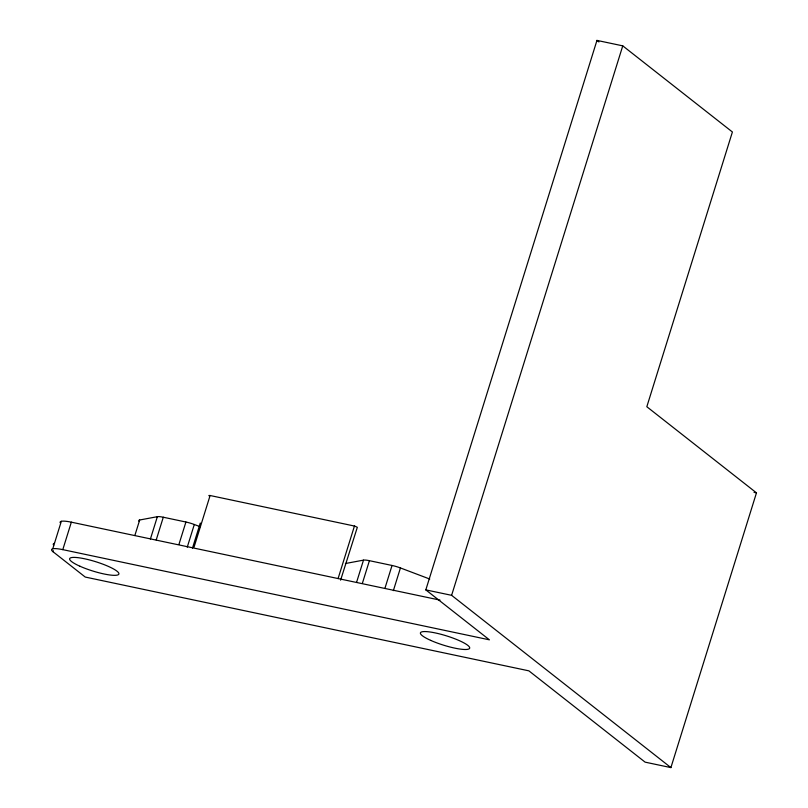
<?xml version="1.0" encoding="UTF-8"?>
<svg xmlns="http://www.w3.org/2000/svg" width="808" height="808" viewBox="0 0 808 808"><rect width="100%" height="100%" fill="white"/><g stroke="black" fill="none" stroke-linecap="round" stroke-linejoin="round"><path stroke-width="1.21" d="M52.773 548.784L61.327 521.312M53.005 551.723A19.341 3.656 17.3 0 1 62.792 549.642L489.416 639.835L425.816 589.88L596.96 40.4L622.756 45.854L732.401 131.987L646.824 406.727L756.47 492.86L670.903 767.6L645.107 762.146L528.886 670.842L85.234 577.053L53.005 551.723L53.328 550.692M62.792 549.642L71.346 522.17L440.017 600.112M134.845 535.522L139.683 519.999L157.358 516.686A11.726 2.212 17.3 0 1 163.297 517.231L185.921 522.019A11.726 2.212 17.3 0 1 194.304 524.493L200.172 526.715M150.409 539.007L157.358 516.686M156.227 539.926L163.297 517.231M178.962 544.34L185.921 522.019M187.244 547.188L194.304 524.493M192.486 548.107L200.293 523.018M194.072 547.036L210.11 495.516L354.884 526.139L357.328 527.311L340.602 580.174M338.077 578.589L354.449 526.028M356.54 582.457L363.489 560.136A11.726 2.212 17.3 0 1 369.418 560.681L392.042 565.469A11.726 2.212 17.3 0 1 400.435 567.943L429.765 579.043M362.469 583.012L369.418 560.681M385.093 587.79L392.042 565.469M393.365 590.648L400.435 567.943M670.903 767.6L451.611 595.324L622.756 45.854M363.489 560.136L345.814 563.449A11.726 2.212 17.3 0 0 345.43 563.55M210.11 495.516L208.868 495.496L209.353 495.961M754.015 492.345L756.47 492.86M425.816 589.88L451.611 595.324M596.96 40.4L598.94 41.955M139.299 521.483A11.726 2.212 17.3 0 1 139.683 519.999M53.651 545.218A19.341 3.656 17.3 0 1 54.49 543.289M60.236 522.847A19.341 3.656 17.3 0 1 71.346 522.17M430.694 640.38A25.785 4.878 17.3 0 0 469.599 648.37A25.785 4.878 17.3 0 0 434.866 632.836A25.785 4.878 17.3 0 0 430.694 640.38M79.901 566.216A25.785 4.878 17.3 0 0 118.806 574.205A25.785 4.878 17.3 0 0 84.072 558.671A25.785 4.878 17.3 0 0 79.901 566.216"/></g></svg>
